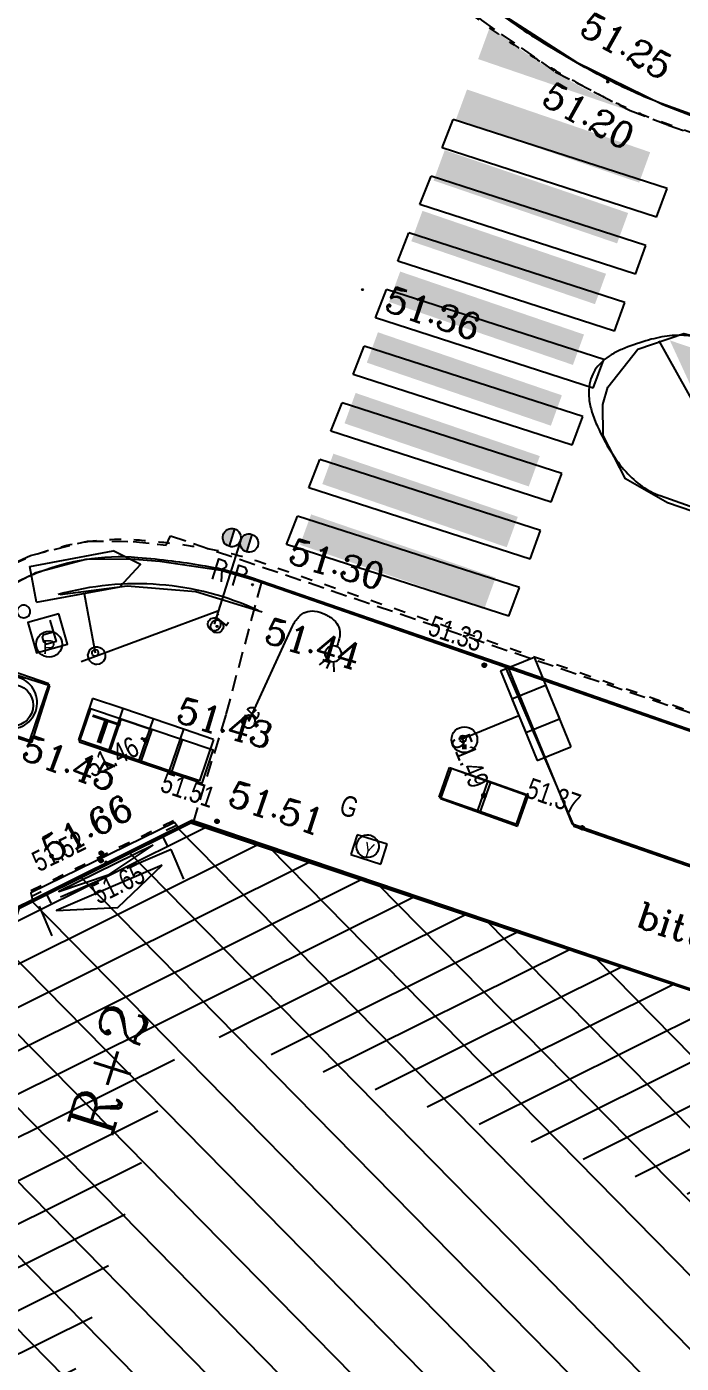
# Model space of a CAD drawing. Extents: x 661856 to 662117, y 6866905 to 6867165.
# Drawn here: x 662074.33 to 662084.45, y 6867019.48 to 6867040.15 of the extents above; entities that cross this region are included whole.
import ezdxf
from ezdxf.enums import TextEntityAlignment as Align

# ---------------------------------------------------------------- set-up
doc = ezdxf.new("R2010")
doc.units = 0
for name, pattern in [('CACHE', [0.375, 0.25, -0.125]), ('CONTINU', [0]), ('DISCONTIN', [0.75, 0.5, -0.25]), ('HIDDEN', [0.375, 0.25, -0.125]), ('JSI_MCL0', [1, 0.5, 0.5]), ('JSI_TCO', [1, 0.5, 0.5]), ('JSI_TCO2', [1, 0.5, 0.5]), ('JSI_TIC', [0.2, 0.08, 0.01, -0.1, 0.01])]:
    doc.linetypes.add(name, pattern=pattern)
doc.layers.get('0').update_dxf_attribs({"linetype": 'CONTINUOUS'})
for name, color, linetype in [('ACCES', 7, 'CONTINU'), ('ALTI', 140, 'CONTINUOUS'), ('BATI', 6, 'CONTINUOUS'), ('BATI_PUBLIC', 7, 'CONTINU'), ('BORDURE', 7, 'CONTINU'), ('COTE_ALTI', 8, 'CONTINU'), ('COTE_DE_SEUIL', 8, 'CONTINU'), ('ECLAIRAGE_PUBL', 3, 'CONTINU'), ('ESCALIER', 7, 'CONTINU'), ('HACHURE', 7, 'CONTINUOUS'), ('LIGNE_DIVERS', 7, 'CONTINU'), ('LIMITE', 7, 'CONTINUOUS'), ('MARQ-SOL', 6, 'CONTINU'), ('MARQUAGE', 7, 'CONTINUOUS'), ('MOB', 6, 'CONTINUOUS'), ('MOB-URB', 6, 'CONTINU'), ('MOB-URB_GLISSI', 6, 'CONTINU'), ('NOM_DE_VOIE', 7, 'CONTINU'), ('OBJASS', 22, 'CONTINUOUS'), ('OBJDIVERS', 104, 'CONTINUOUS'), ('OBJEP', 220, 'CONTINUOUS'), ('OBJET_ASSAINIS', 5, 'CONTINU'), ('OBJET_DIVERS', 6, 'CONTINU'), ('OBJET_GAZ', 2, 'CONTINU'), ('OBJET_SIGN_TRI', 6, 'CONTINU'), ('OBJET_TELECOM', 4, 'CONTINU'), ('OBJGAZ', 30, 'CONTINUOUS'), ('OBJSLT', 200, 'CONTINUOUS'), ('OBJTELECOM', 3, 'CONTINUOUS'), ('PASSAGE_PIETON', 6, 'CONTINU'), ('SIGNAL', 6, 'CONTINUOUS'), ('SIGNAL-VERTICA', 6, 'CONTINU'), ('VOIRIE', 7, 'CONTINUOUS')]:
    doc.layers.add(name, color=color, linetype=linetype)
doc.styles.add('7-2', font='romanc.shx', dxfattribs={"height": 0.7})
doc.styles.add('COMPLEX', font='COMPLEX')
doc.styles.get("Standard").update_dxf_attribs({"font": 'ARIALUNI.ttf', "height": 2})
doc.linetypes.add('JSI_CLOO', pattern='A,0.7,0.1,-0.05,[133,jsi_form.shx,S=0.05,R=0,X=-0.05,Y=0],-0.05,0.1', length=1)
doc.linetypes.add('JSI_MUD', pattern='A,0.0001,[130,jsi_form.shx,S=0.5,R=0,X=0.875,Y=0],-0.75', length=0.7501)
doc.linetypes.add('JSI_MUG', pattern='A,0.0001,[130,jsi_form.shx,S=0.5,R=0,X=-0.125,Y=0],-0.75', length=0.7501)

# ---------------------------------------------------------------- blocks, each defined once
blk = doc.blocks.new('*X230')
at = {"layer": 'BATI_PUBLIC', "color": 7, "linetype": 'CONTINU'}
for p, q in [((610715.56, 133533.651), (610725.254, 133523.957)), ((610716.972, 133533.371), (610725.538, 133524.805)), ((610714.81, 133533.27), (610724.971, 133523.109)), ((610714.06, 133532.888), (610724.687, 133522.262)), ((610718.658, 133532.816), (610725.821, 133525.653)), ((610713.31, 133532.507), (610724.403, 133521.414)), ((610720.344, 133532.262), (610726.105, 133526.501)), ((610712.915, 133531.771), (610724.12, 133520.566)), ((610722.03, 133531.707), (610726.389, 133527.348)), ((610723.716, 133531.152), (610726.672, 133528.196)), ((610712.651, 133530.904), (610722.55, 133521.005)), ((610725.402, 133530.597), (610726.956, 133529.044)), ((610712.387, 133530.037), (610720.862, 133521.561)), ((610727.088, 133530.043), (610727.239, 133529.892)), ((610712.122, 133529.17), (610719.174, 133522.118)), ((610711.858, 133528.302), (610717.486, 133522.674)), ((610711.594, 133527.435), (610715.798, 133523.231)), ((610711.33, 133526.568), (610714.131, 133523.767)), ((610711.065, 133525.701), (610712.466, 133524.3))]:
    blk.add_line(p, q, dxfattribs=at)
blk = doc.blocks.new('P20100')
for p, q in [((0, 0.994), (0, 0)), ((0.999, 0.994), (0, 0.994)), ((0.999, 0), (0.999, 0.994)), ((0, 0), (0.999, 0))]:
    blk.add_line(p, q)
blk.add_circle((0.496, 0.492), 0.35)
blk = doc.blocks.new('P30700')
at = {"color": 0}
blk.add_circle((0, 0), 0.05, dxfattribs=at)
blk.add_attdef('COTE30700', text='', height=0.3).set_placement((0, 0.3), align=Align.CENTER)
blk = doc.blocks.new('P30300')
at = {"color": 0}
blk.add_circle((0, 0), 0.05, dxfattribs=at)
blk.add_attdef('COTE30300', (0.3, -0.6), '', height=0.3)
blk = doc.blocks.new('SU415')
at = {"color": 0, "linetype": 'CONTINUOUS'}
for points in [[(0, 0.5), (0, 0)], [(0.1, 0.167), (0.9, 0.167), (0.5, 0.5), (0.1, 0.167)], [(1, 0), (1, 0.5)]]:
    blk.add_lwpolyline(points, dxfattribs=at)
at = {"color": 0, "linetype": 'DISCONTIN'}
blk.add_lwpolyline([(0, 0), (1, 0)], dxfattribs=at)
blk = doc.blocks.new('P22100', base_point=(1, 1))
blk.add_circle((1, 1), 1)
blk.add_text('P', height=1.07).set_placement((0.5, 0.25), (1.5, 0.25), align=Align.ALIGNED)
blk = doc.blocks.new('P30800')
at = {"color": 0}
blk.add_circle((0, 0), 0.05, dxfattribs=at)
blk.add_attdef('COTE30800', text='', height=0.3).set_placement((0, -0.6), align=Align.CENTER)
blk = doc.blocks.new('P30100')
at = {"color": 0}
blk.add_circle((0, 0), 0.05, dxfattribs=at)
blk.add_attdef('COTE30100', (0.3, 0.3), '', height=0.3)
blk = doc.blocks.new('P30200')
at = {"color": 0}
blk.add_circle((0, 0), 0.05, dxfattribs=at)
blk.add_attdef('COTE30200', (0.3, -0.15), '', height=0.3)
blk = doc.blocks.new('P24400', base_point=(1, 1))
blk.add_circle((1, 1), 1)
blk.add_text('.', height=2.58).set_placement((0.5, 0.25), (1.5, 0.25), align=Align.ALIGNED)
blk = doc.blocks.new('SU305')
at = {"color": 0, "linetype": 'CONTINUOUS'}
for points in [[(-0.126, 0), (1, 0.001)], [(-0.065, 0), (-0.061, 0.029), (-0.048, 0.045), (-0.032, 0.06), (-0.009, 0.068), (0.014, 0.068), (0.031, 0.062), (0.046, 0.052), (0.058, 0.038), (0.066, 0.023), (0.068, 0), (0.064, -0.02), (0.057, -0.034), (0.048, -0.047), (0.036, -0.058), (0.019, -0.065), (-0.002, -0.067), (-0.021, -0.063), (-0.034, -0.058), (-0.052, -0.042), (-0.059, -0.029), (-0.063, -0.018), (-0.065, -0.001)]]:
    blk.add_lwpolyline(points, dxfattribs=at)
blk = doc.blocks.new('P26800')
for p, q in [((0.364133, -0.342647), (-0.359006, 0.348015)), ((-0.352542, -0.354562), (0.35965, 0.34735))]:
    blk.add_line(p, q)
at = {"linetype": 'CACHE'}
blk.add_circle((0, 0), 0.5, dxfattribs=at)
blk = doc.blocks.new('P23800')
for p, q in [((0, 0.497), (0, 0)), ((0.999, 0.497), (0, 0.497)), ((0.999, 0), (0.999, 0.497)), ((0, 0), (0.999, 0))]:
    blk.add_line(p, q)
blk = doc.blocks.new('P27900')
blk.add_blockref('P23800', (0, 0))
blk.add_text('Y', height=0.339).set_placement((0.332, 0.065))
blk = doc.blocks.new('P27600')
for points in [[(0, 0), (1, 0), (1, 0.4), (0, 0.4), (0, 0)], [(0.25, 0), (0.25, 0.4), (0.5, 0.4), (0.5, 0), (0.75, 0), (0.75, 0.4)]]:
    blk.add_lwpolyline(points)
blk.add_text('T', height=0.288964).set_placement((0.023187, 0.061513))
blk = doc.blocks.new('P27300')
blk.add_lwpolyline([(0.8, 0.5), (0.5, 0.5), (0.5, -0.5), (0.8, -0.5)])
for radius in [0.5, 0.05]:
    blk.add_circle((0, 0), radius)
blk = doc.blocks.new('P25400')
for p, q in [((0, 0.497), (0, 0)), ((0.999, 0.497), (0, 0.497)), ((0.491, 0.01), (0.491, 0.507)), ((0.999, 0), (0.999, 0.497)), ((0, 0), (0.999, 0))]:
    blk.add_line(p, q)
blk = doc.blocks.new('$B_200')
at = {"color": 0, "linetype": 'BYBLOCK', "flags": 128}
for points in [[(0, -0.5, -0.414214), (-0.5, 0, -0.414214), (0, 0.5)], [(0, -0.5, 0.414214), (0.5, 0, 0.414214), (0, 0.5)]]:
    blk.add_lwpolyline(points, format="xyb", dxfattribs=at)
blk = doc.blocks.new('$B_105')
at = {"color": 0, "linetype": 'BYBLOCK', "flags": 128}
for points in [[(-0.1875, 0.625), (-0.1875, 1)], [(-0.1875, 1), (0.1875, 1)], [(0.1875, 0.625), (0.1875, 1)], [(-0.1875, 0.625), (0.1875, 0.625)], [(0, 0.625), (0, 0)]]:
    blk.add_lwpolyline(points, dxfattribs=at)
blk = doc.blocks.new('$B_107')
at = {"color": 0, "linetype": 'BYBLOCK', "flags": 128}
for points in [[(-0.5, 0.625), (-0.5, 1)], [(-0.5, 1), (0.375, 1)], [(0.375, 0.625), (0.625, 0.8125), (0.375, 1)], [(-0.5, 0.625), (0.375, 0.625)], [(0, 0.625), (0, 0)]]:
    blk.add_lwpolyline(points, dxfattribs=at)
blk = doc.blocks.new('$B_001')
at = {"color": 0, "linetype": 'BYBLOCK', "flags": 128}
for points in [[(0, 0), (0, 1)], [(0, 1), (1, 1)], [(1, 0), (1, 1)], [(0, 0), (1, 0)]]:
    blk.add_lwpolyline(points, dxfattribs=at)
blk = doc.blocks.new('$B_124')
at = {"linetype": 'CONTINUOUS'}
for points in [[(-0.094, 0.812, -0.414214), (-0.187, 0.906, -0.414214), (-0.094, 1)], [(0.094, 0.812, -0.414214), (0, 0.906, -0.414214), (0.094, 1)]]:
    blk.add_hatch(color=0, dxfattribs=at).paths.add_polyline_path(points)
at = {"color": 0, "linetype": 'BYBLOCK', "flags": 128}
for points in [[(-0.094, 0.812, -0.414214), (-0.187, 0.906, -0.414214), (-0.094, 1)], [(0.094, 0.812, -0.414214), (0, 0.906, -0.414214), (0.094, 1)]]:
    blk.add_lwpolyline(points, format="xyb", close=True, dxfattribs=at)
for points in [[(-0.094, 1, -0.414214), (0, 0.906, -0.414214), (-0.094, 0.812)], [(0.094, 1, -0.414214), (0.188, 0.906, -0.414214), (0.094, 0.812)]]:
    blk.add_lwpolyline(points, format="xyb", dxfattribs=at)
for points in [[(0, 0.938), (0, 0)], [(-0.156, 0.438), (-0.156, 0.656), (-0.094, 0.656), (-0.062, 0.625), (-0.062, 0.594), (-0.094, 0.562), (-0.156, 0.562)], [(-0.094, 0.562), (-0.062, 0.438)], [(0.062, 0.438), (0.062, 0.656), (0.125, 0.656), (0.156, 0.625), (0.156, 0.594), (0.125, 0.562), (0.062, 0.562)]]:
    blk.add_lwpolyline(points, dxfattribs=at)
blk = doc.blocks.new('$B_130')
at = {"color": 0, "linetype": 'BYBLOCK', "flags": 128}
for points in [[(0, 0), (0, 0.812, -0.08), (0.012, 0.895, -0.117647), (0.047, 0.953, -0.117647), (0.105, 0.988, -0.08), (0.188, 1, -0.08), (0.27, 0.988, -0.117647), (0.328, 0.953, -0.117647), (0.363, 0.895, -0.08), (0.375, 0.812)], [(0.375, 0.688, -0.414214), (0.312, 0.75, -0.414214), (0.375, 0.812)], [(0.375, 0.688, 0.414214), (0.438, 0.75, 0.414214), (0.375, 0.812)]]:
    blk.add_lwpolyline(points, format="xyb", dxfattribs=at)
for points in [[(0.344, 0.688), (0.312, 0.625)], [(0.375, 0.688), (0.375, 0.625)], [(0.406, 0.688), (0.438, 0.625)]]:
    blk.add_lwpolyline(points, dxfattribs=at)
blk = doc.blocks.new('$B_020')
at = {"color": 0, "linetype": 'BYBLOCK', "flags": 128}
for points in [[(0, 0), (0, 1)], [(0, 1), (1, 1)], [(1, 0), (1, 1)], [(0, 0), (1, 0)]]:
    blk.add_lwpolyline(points, dxfattribs=at)
for points in [[(0.5, 0.0625, -0.4142136), (0.0625, 0.5, -0.4142136), (0.5, 0.9375)], [(0.5, 0.0625, 0.4142136), (0.9375, 0.5, 0.4142136), (0.5, 0.9375)]]:
    blk.add_lwpolyline(points, format="xyb", dxfattribs=at)
blk = doc.blocks.new('$B_106')
at = {"color": 0, "linetype": 'BYBLOCK', "flags": 128}
for points in [[(-0.5, 0.625), (-0.5, 1)], [(-0.5, 1), (0.5, 1)], [(0.5, 0.625), (0.5, 1)], [(-0.5, 0.625), (0.5, 0.625)], [(0, 0.625), (0, 0)]]:
    blk.add_lwpolyline(points, dxfattribs=at)
blk = doc.blocks.new('$B_230')
blk.add_lwpolyline([(-0.498, -0.488), (0.498, -0.488), (0.498, 0.488), (-0.498, 0.488)], close=True)
at = {"color": 0, "linetype": 'BYBLOCK', "flags": 128}
for points in [[(-0.193, 0.309), (0.119, 0.315), (0.184, 0.222), (0.186, 0.066), (0.125, 0.002), (-0.187, -0.003)], [(-0.193, 0.309), (-0.181, -0.378)]]:
    blk.add_lwpolyline(points, dxfattribs=at)
blk = doc.blocks.new('$B_027')
at = {"color": 0, "linetype": 'BYBLOCK', "flags": 128}
for points in [[(-0.5, -0.5), (0.5, -0.5), (0.5, -0.188)], [(-0.5, -0.5), (-0.5, -0.188)]]:
    blk.add_lwpolyline(points, dxfattribs=at)
blk.add_lwpolyline([(-0.406, -0.406), (0.406, -0.406), (0, -0.188)], close=True, dxfattribs=at)
blk = doc.blocks.new('$B_210')
at = {"linetype": 'CONTINUOUS'}
blk.add_hatch(color=0, dxfattribs=at).paths.add_polyline_path([(0, -0.5, -1), (0, 0.5, -1)])
at = {"color": 0, "linetype": 'BYBLOCK', "flags": 128}
blk.add_lwpolyline([(0, -0.5, -1), (0, 0.5, -1)], format="xyb", close=True, dxfattribs=at)

msp = doc.modelspace()

# ---------------------------------------------------------------- hatches: boundary and pattern name
at = {"layer": 'HACHURE', "linetype": 'CONTINUOUS', "ltscale": 2}
h = msp.add_hatch(dxfattribs=at)
h.set_pattern_fill('_USER', color=256, scale=0.6, angle=26.4819, style=0, pattern_type=0)
h.set_pattern_definition([(26.48188, (661958.265, 6866695.073), (-0.2675489, 0.5370452), [])])
h.paths.add_polyline_path([(662088.69, 6867023.872), (662087.737, 6867021.027), (662077.094, 6867024.592), (662076.679, 6867024.385), (662074.659, 6867018.061), (662071.801, 6867018.974), (662074.206, 6867026.504), (662076.867, 6867027.832)])
at = {"layer": 'MARQUAGE', "linetype": 'CONTINUOUS', "ltscale": 2}
for points in [[(662081.31, 6867039.651), (662081.482, 6867040.12), (662081.588, 6867040.084, 0.074714), (662083.863, 6867038.776)], [(662080.965, 6867038.711), (662081.138, 6867039.181), (662083.971, 6867038.21), (662083.8, 6867037.74)], [(662080.621, 6867037.772), (662080.793, 6867038.242), (662083.63, 6867037.27), (662083.459, 6867036.8)], [(662080.276, 6867036.833), (662080.449, 6867037.303), (662083.288, 6867036.33), (662083.117, 6867035.86)], [(662079.932, 6867035.894), (662080.104, 6867036.364), (662082.947, 6867035.39), (662082.776, 6867034.92)], [(662079.588, 6867034.955), (662079.76, 6867035.425), (662082.605, 6867034.45), (662082.435, 6867033.98)], [(662086.235, 6867032.24), (662085.582, 6867032.462), (662084.275, 6867035.3), (662084.928, 6867035.078)], [(662079.243, 6867034.016), (662079.415, 6867034.486), (662082.264, 6867033.51), (662082.093, 6867033.04)], [(662078.899, 6867033.077), (662079.071, 6867033.547), (662081.923, 6867032.57), (662081.752, 6867032.1)], [(662078.554, 6867032.138), (662078.727, 6867032.608), (662081.581, 6867031.63), (662081.41, 6867031.16)]]:
    msp.add_hatch(color=256, dxfattribs=at).paths.add_polyline_path(points)

# ---------------------------------------------------------------- linework, layer by layer
at = {"layer": 'BATI', "linetype": 'JSI_TIC', "ltscale": 2, "elevation": 57.333, "flags": 128}
msp.add_lwpolyline([(662076.598, 6867027.868), (662074.359, 6867026.769)], dxfattribs=at)
at = {"layer": 'BATI', "linetype": 'JSI_TCO2', "ltscale": 2, "elevation": 57.333, "flags": 128}
msp.add_lwpolyline([(662088.69, 6867023.872), (662076.867, 6867027.832), (662074.206, 6867026.504), (662071.801, 6867018.974)], dxfattribs=at)
at = {"layer": 'BATI', "linetype": 'JSI_MUG', "ltscale": 0.17, "elevation": 108.866, "flags": 128}
msp.add_lwpolyline([(662076.636, 6867027.791), (662076.483, 6867027.716)], dxfattribs=at)
at = {"layer": 'BATI', "linetype": 'JSI_MUD', "ltscale": 0.17, "elevation": 108.865, "flags": 128}
msp.add_lwpolyline([(662074.549, 6867026.767), (662074.396, 6867026.692)], dxfattribs=at)
at = {"layer": 'BATI_PUBLIC', "color": 7, "linetype": 'CONTINU', "const_width": 0.05}
msp.add_lwpolyline([(662085.086, 6867014.528), (662088.341, 6867023.989), (662076.884, 6867027.866), (662074.2, 6867026.53), (662071.829, 6867018.98), (662076.631, 6867017.396)], dxfattribs=at)
at = {"layer": 'BORDURE', "linetype": 'JSI_TCO', "ltscale": 2, "elevation": 57.333, "flags": 128}
for points in [[(662078.031, 6867046.966, 0.012589), (662078.115, 6867046.315, 0.014006), (662078.227, 6867045.703, 0.015573), (662078.368, 6867045.13, 0.017275), (662078.537, 6867044.596, 0.03187), (662078.869, 6867043.815, 0.020327), (662079.41, 6867042.844, 0.016931), (662079.832, 6867042.203, 0.018711), (662080.276, 6867041.623, 0.024799), (662080.739, 6867041.118, 0.023296), (662081.264, 6867040.645, 0.032391), (662082.197, 6867039.979, 0.008859), (662082.752, 6867039.645, 0.011019), (662083.261, 6867039.366, 0.014015), (662083.725, 6867039.142, 0.018287), (662084.142, 6867038.971), (662085.083, 6867038.63), (662097.308, 6867034.428)], [(662094.084, 6867025.956), (662081.767, 6867030.26), (662077.787, 6867031.632, 0.022556), (662077.447, 6867031.731, 0.016649), (662077.044, 6867031.814, 0.012691), (662076.578, 6867031.884, 0.009947), (662076.048, 6867031.938, 0.06142), (662075.229, 6867031.906, 0.050485), (662074.526, 6867031.715, 0.044376), (662073.829, 6867031.374, 0.040649), (662073.188, 6867030.918, 0.047077), (662072.676, 6867030.397, 0.057137), (662072.258, 6867029.74, 0.005924), (662072.038, 6867029.277, 0.007547), (662071.855, 6867028.861, 0.009919), (662071.708, 6867028.493, 0.013565), (662071.597, 6867028.172), (662061.704, 6866996.653)]]:
    msp.add_lwpolyline(points, format="xyb", dxfattribs=at)
at = {"layer": 'BORDURE', "color": 7, "linetype": 'CONTINUOUS'}
for points in [[(662078.773, 6867043.97), (662078.948, 6867043.623), (662079.967, 6867042.001), (662080.695, 6867041.175), (662081.084, 6867040.816), (662081.661, 6867040.355), (662082.829, 6867039.601), (662084.166, 6867038.948), (662085.117, 6867038.583), (662102.309, 6867032.641)], [(662074.364, 6867031.654), (662074.468, 6867031.708), (662075.242, 6867031.917), (662075.934, 6867031.918), (662076.384, 6867031.886), (662077.33, 6867031.746), (662077.847, 6867031.597), (662100.139, 6867023.866)], [(662074.364, 6867031.654), (662073.717, 6867031.313), (662073.265, 6867030.997), (662072.986, 6867030.727), (662072.392, 6867030.023), (662071.995, 6867029.284), (662071.951, 6867029.156), (662068.816, 6867019.284), (662065.057, 6867007.146)], [(662081.729, 6867030.251), (662082.792, 6867027.784), (662099.663, 6867021.941)]]:
    msp.add_lwpolyline(points, dxfattribs=at)
at = {"layer": 'BORDURE', "linetype": 'JSI_TCO', "ltscale": 2, "elevation": 57.333, "flags": 128}
msp.add_lwpolyline([(662092.534, 6867024.417), (662082.771, 6867027.816), (662081.767, 6867030.26)], dxfattribs=at)
at = {"layer": 'ESCALIER', "color": 7, "linetype": 'CONTINUOUS'}
msp.add_lwpolyline([(662076.675, 6867027.76), (662076.615, 6867027.841), (662074.39, 6867026.755), (662074.419, 6867026.64)], dxfattribs=at)
at = {"layer": 'LIGNE_DIVERS', "color": 7, "linetype": 'HIDDEN'}
for points in [[(662078.564, 6867043.868), (662078.754, 6867043.468), (662079.659, 6867041.979), (662080.364, 6867041.151), (662080.692, 6867040.829), (662081.36, 6867040.253), (662082.502, 6867039.456), (662083.662, 6867038.857), (662084.248, 6867038.63), (662102.248, 6867032.393)], [(662074.194, 6867031.884), (662074.387, 6867031.974), (662075.267, 6867032.193), (662075.973, 6867032.19), (662076.349, 6867032.149), (662076.483, 6867032.131), (662076.554, 6867032.277), (662100.227, 6867024.219)], [(662077.958, 6867031.564), (662077.406, 6867029.508), (662076.911, 6867027.877)]]:
    msp.add_lwpolyline(points, dxfattribs=at)
at = {"layer": 'MARQ-SOL', "color": 6, "linetype": 'CONTINUOUS'}
for points in [[(662091.189, 6867030.409), (662084.239, 6867032.785), (662083.587, 6867033.158), (662083.242, 6867033.826), (662083.238, 6867034.307), (662083.314, 6867034.574), (662083.779, 6867035.164), (662084.491, 6867035.407), (662085.22, 6867035.226), (662092.166, 6867032.803)], [(662085.803, 6867032.26), (662084.111, 6867035.292)]]:
    msp.add_lwpolyline(points, dxfattribs=at)
at = {"layer": 'MARQUAGE', "linetype": 'JSI_MCL0', "ltscale": 2, "elevation": 57.333, "flags": 128}
msp.add_lwpolyline([(662092.308, 6867032.731), (662084.788, 6867035.323, 0.064325), (662084.53, 6867035.375, 0.05108), (662084.235, 6867035.365, 0.038564), (662083.902, 6867035.293, 0.028894), (662083.533, 6867035.16, 0.036585), (662083.37, 6867035.077, 0.045632), (662083.238, 6867034.98, 0.054319), (662083.137, 6867034.869, 0.059454), (662083.068, 6867034.743, 0.067873), (662083.026, 6867034.578, 0.057788), (662083.026, 6867034.394, 0.04521), (662083.07, 6867034.19, 0.034274), (662083.156, 6867033.966, 0.032708), (662083.365, 6867033.574, 0.043402), (662083.597, 6867033.266, 0.05623), (662083.849, 6867033.04, 0.06755), (662084.123, 6867032.898), (662091.496, 6867030.279)], format="xyb", dxfattribs=at)
at = {"layer": 'MOB', "linetype": 'JSI_CLOO', "ltscale": 2, "elevation": 57.333, "flags": 128}
msp.add_lwpolyline([(662077.906, 6867031.122, 0.178239), (662074.812, 6867031.367)], format="xyb", dxfattribs=at)
at = {"layer": 'MOB-URB_GLISSI', "color": 6, "linetype": 'CONTINU'}
msp.add_lwpolyline([(662077.97, 6867031.094), (662076.943, 6867031.408), (662075.879, 6867031.495), (662074.843, 6867031.363)], dxfattribs=at)
at = {"layer": 'PASSAGE_PIETON', "color": 6, "linetype": 'CONTINU'}
for p, q in [((662080.754, 6867038.278), (662080.926, 6867038.717)), ((662084.232, 6867037.649), (662080.926, 6867038.717)), ((662084.069, 6867037.208), (662080.754, 6867038.278)), ((662080.41, 6867037.401), (662080.582, 6867037.84)), ((662083.906, 6867036.767), (662080.582, 6867037.84)), ((662084.069, 6867037.208), (662084.232, 6867037.649)), ((662083.743, 6867036.326), (662080.41, 6867037.401)), ((662080.066, 6867036.525), (662080.238, 6867036.963)), ((662083.58, 6867035.885), (662080.238, 6867036.963)), ((662083.743, 6867036.326), (662083.906, 6867036.767)), ((662083.417, 6867035.444), (662080.066, 6867036.525)), ((662079.721, 6867035.648), (662079.894, 6867036.086)), ((662083.254, 6867035.003), (662079.894, 6867036.086)), ((662083.417, 6867035.444), (662083.58, 6867035.885)), ((662083.091, 6867034.562), (662079.721, 6867035.648)), ((662079.377, 6867034.771), (662079.549, 6867035.21)), ((662082.928, 6867034.121), (662079.549, 6867035.21)), ((662083.091, 6867034.562), (662083.254, 6867035.003)), ((662082.765, 6867033.68), (662079.377, 6867034.771)), ((662079.033, 6867033.895), (662079.205, 6867034.333)), ((662082.602, 6867033.239), (662079.205, 6867034.333)), ((662082.765, 6867033.68), (662082.928, 6867034.121)), ((662082.439, 6867032.798), (662079.033, 6867033.895)), ((662078.689, 6867033.018), (662078.861, 6867033.456)), ((662082.276, 6867032.357), (662078.861, 6867033.456)), ((662082.439, 6867032.798), (662082.602, 6867033.239)), ((662082.113, 6867031.916), (662078.689, 6867033.018)), ((662078.344, 6867032.141), (662078.517, 6867032.579)), ((662081.95, 6867031.475), (662078.517, 6867032.579)), ((662082.113, 6867031.916), (662082.276, 6867032.357)), ((662081.787, 6867031.034), (662078.344, 6867032.141)), ((662081.787, 6867031.034), (662081.95, 6867031.475))]:
    msp.add_line(p, q, dxfattribs=at)
at = {"layer": 'VOIRIE', "linetype": 'JSI_TIC', "ltscale": 2, "elevation": 57.333, "flags": 128}
for points in [[(662077.762, 6867046.938, 0.012642), (662077.848, 6867046.271, 0.014031), (662077.964, 6867045.644, 0.015558), (662078.108, 6867045.055, 0.017208), (662078.282, 6867044.505, 0.031749), (662078.628, 6867043.693, 0.020253), (662079.179, 6867042.703, 0.016951), (662079.612, 6867042.046, 0.018686), (662080.068, 6867041.451, 0.024791), (662080.548, 6867040.926, 0.023339), (662081.093, 6867040.436, 0.0324), (662082.054, 6867039.75, 0.008952), (662082.621, 6867039.409, 0.011082), (662083.143, 6867039.123, 0.01401), (662083.619, 6867038.893, 0.018141), (662084.05, 6867038.717), (662084.993, 6867038.375), (662097.22, 6867034.172)], [(662094.173, 6867026.211), (662081.855, 6867030.515), (662077.875, 6867031.887, 0.022274), (662077.519, 6867031.991, 0.016663), (662077.1, 6867032.079, 0.01283), (662076.617, 6867032.151, 0.010134), (662076.071, 6867032.207, 0.061485), (662075.186, 6867032.172, 0.050321), (662074.433, 6867031.969, 0.04459), (662073.69, 6867031.605, 0.040854), (662073.011, 6867031.122, 0.046904), (662072.466, 6867030.566, 0.057135), (662072.015, 6867029.858, 0.005982), (662071.791, 6867029.385, 0.007584), (662071.604, 6867028.96, 0.009906), (662071.454, 6867028.583, 0.013433), (662071.339, 6867028.253), (662061.446, 6866996.734)]]:
    msp.add_lwpolyline(points, format="xyb", dxfattribs=at)

# ---------------------------------------------------------------- block references
at = {"layer": 'ACCES', "color": 7, "linetype": 'CONTINU', "xscale": 2.221798999953229, "yscale": 1.000329999754416, "rotation": 203.2378627057939}
msp.add_blockref('SU415', (662076.56, 6867027.424), dxfattribs=at)
at = {"layer": 'ALTI', "linetype": 'CONTINUOUS'}
for p, xscale, yscale, rotation in [((662081.406, 6867030.274, 57.333), 0.060000000096464, 0.060000000096464, 160.9785782041155), ((662076.167, 6867029.115, 57.333), 0.0600000001029125, 0.0600000001029125, 206.1374235448544), ((662081.401, 6867028.258, 57.333), 0.0600000002002798, 0.0600000002002798, 112.339155775619), ((662077.27, 6867027.86, 57.333), 0.0599999997864967, 0.0599999997864967, 161.4818850125993), ((662082.919, 6867027.76, 57.333), 0.0599999999847134, 0.0599999999847134, 160.8041109597048), ((662075.477, 6867027.253, 57.333), 0.0600000001029125, 0.0600000001029125, 206.1374235448544), ((662075.481, 6867027.367, 57.333), 0.0600000001029125, 0.0600000001029125, 206.1374235448544)]:
    msp.add_blockref('$B_210', p, dxfattribs=dict(at, xscale=xscale, yscale=yscale, rotation=rotation))
at = {"layer": 'BATI_PUBLIC', "color": 7, "linetype": 'CONTINU', "rotation": 359.5109627095217}
msp.add_blockref('*X230', (50243.611, 6738711.553), dxfattribs=at)
at = {"layer": 'COTE_ALTI', "color": 8}
ref = msp.add_blockref('P30700', (662083.312, 6867039.331, 51.249), dxfattribs=dict(at, xscale=0.2000000001169447, yscale=0.2000000001169447, rotation=330.7109657668321))
ref.add_attrib('COTE30700', '51.25', dxfattribs={"color": 8, "height": 0.4, "rotation": 330.711, "style": 'COMPLEX'}).set_placement((662083.508, 6867039.68, 51.249), align=Align.CENTER)
ref = msp.add_blockref('P30800', (662083.314, 6867039.298, 51.196), dxfattribs=dict(at, xscale=0.2000000001169447, yscale=0.2000000001169447, rotation=330.7109657668321))
ref.add_attrib('COTE30800', '51.20', dxfattribs={"color": 8, "height": 0.4, "rotation": 330.711, "style": 'COMPLEX'}).set_placement((662082.922, 6867038.6, 51.196), align=Align.CENTER)
ref = msp.add_blockref('P30200', (662079.521, 6867036.084, 51.361), dxfattribs=dict(at, xscale=0.1999999999630791, yscale=0.1999999999630791, rotation=341.5109655832211))
ref.add_attrib('COTE30200', '51.36', (662079.837, 6867035.768, 51.361), dxfattribs={"color": 8, "height": 0.4, "rotation": 341.511, "style": 'COMPLEX'})
ref = msp.add_blockref('P30100', (662077.846, 6867031.596, 51.3), dxfattribs=dict(at, xscale=0.2000000000932818, yscale=0.2000000000932818, rotation=343.3109654157499))
ref.add_attrib('COTE30100', '51.30', (662078.344, 6867031.865, 51.3), dxfattribs={"color": 8, "height": 0.4, "rotation": 343.311, "style": 'COMPLEX'})
ref = msp.add_blockref('P30300', (662077.82, 6867031.519, 51.442), dxfattribs=dict(at, xscale=0.2000000000932818, yscale=0.2000000000932818, rotation=343.3109654157499))
ref.add_attrib('COTE30300', '51.44', (662077.974, 6867030.637, 51.442), dxfattribs={"color": 8, "height": 0.4, "rotation": 343.311, "style": 'COMPLEX'})
ref = msp.add_blockref('P30300', (662074.119, 6867029.723, 51.453), dxfattribs=dict(at, xscale=0.1999999998584911, yscale=0.1999999998584911, rotation=339.7109657161468))
ref.add_attrib('COTE30300', '51.45', (662074.216, 6867028.834, 51.453), dxfattribs={"color": 8, "height": 0.4, "rotation": 339.711, "style": 'COMPLEX'})
ref = msp.add_blockref('P30100', (662076.115, 6867029.14, 51.435), dxfattribs=dict(at, xscale=0.2000000000932818, yscale=0.2000000000932818, rotation=343.3109654157499))
ref.add_attrib('COTE30100', '51.43', (662076.613, 6867029.408, 51.435), dxfattribs={"color": 8, "height": 0.4, "rotation": 343.311, "style": 'COMPLEX'})
ref = msp.add_blockref('P30100', (662076.905, 6867027.866, 51.511), dxfattribs=dict(at, xscale=0.1999999999630791, yscale=0.1999999999630791, rotation=341.5109655832211))
ref.add_attrib('COTE30100', '51.51', (662077.411, 6867028.119, 51.511), dxfattribs={"color": 8, "height": 0.4, "rotation": 341.511, "style": 'COMPLEX'})
at = {"layer": 'COTE_DE_SEUIL', "color": 8}
ref = msp.add_blockref('P30700', (662075.552, 6867027.231, 51.659), dxfattribs=dict(at, xscale=0.2000000001286329, yscale=0.2000000001286329, rotation=29.21096434154603))
ref.add_attrib('COTE30700', '51.66', dxfattribs={"color": 8, "height": 0.4, "rotation": 29.211, "style": 'COMPLEX'}).set_placement((662075.357, 6867027.58, 51.659), align=Align.CENTER)
at = {"layer": 'ECLAIRAGE_PUBL', "color": 3, "linetype": 'CONTINU', "xscale": 0.1999999999095632, "yscale": 0.1999999999095632, "rotation": 359.5109626559351}
msp.add_blockref('P26800', (662077.811, 6867029.523), dxfattribs=at)
at = {"layer": 'LIMITE', "linetype": 'CONTINUOUS', "xscale": 2.004769106402144, "yscale": 0.5000000000742785, "rotation": 206.0852940239904}
msp.add_blockref('$B_027', (662075.644, 6867026.951, 57.333), dxfattribs=at)
at = {"layer": 'MOB', "linetype": 'CONTINUOUS'}
for name, p, xscale, yscale, rotation in [('$B_200', (662074.281, 6867031.105, 57.333), 0.2000000000893346, 0.2000000000893346, 34.39072566675446), ('$B_230', (662074.652, 6867030.766, 57.333), 0.5000000000215727, 0.5000000000215727, 195.6740772379618), ('$B_106', (662081.073, 6867029.136, 57.333), 1.49999999959648, 1.49999999959648, 292.3391559278498), ('$B_200', (662081.073, 6867029.136, 57.333), 0.1000000003632985, 0.1000000003632985, 292.3391558167492)]:
    msp.add_blockref(name, p, dxfattribs=dict(at, xscale=xscale, yscale=yscale, rotation=rotation))
at = {"layer": 'MOB-URB', "color": 6, "linetype": 'CONTINU', "xscale": 0.1999999999095632, "yscale": 0.1999999999095632, "rotation": 359.5109626559351}
for name, p in [('P22100', (662074.674, 6867030.6)), ('P24400', (662081.097, 6867029.123))]:
    msp.add_blockref(name, p, dxfattribs=at)
at = {"layer": 'OBJASS', "linetype": 'CONTINUOUS', "xscale": 0.9262311267943617, "yscale": 0.9262000000177438, "rotation": 161.084015887633}
msp.add_blockref('$B_020', (662074.672, 6867029.985, 57.333), dxfattribs=at)
at = {"layer": 'OBJDIVERS', "linetype": 'CONTINUOUS', "xscale": 0.6352452910989796, "yscale": 0.4882999996897759, "rotation": 340.8159074126513}
for p in [(662080.705, 6867028.234, 57.333), (662081.305, 6867028.025, 57.333)]:
    msp.add_blockref('$B_001', p, dxfattribs=at)
at = {"layer": 'OBJEP', "linetype": 'CONTINUOUS'}
for name, xscale, yscale, rotation in [('$B_130', 2.000000000088403, 2.000000000088403, 335.2491750168613), ('$B_200', 0.2000000000438531, 0.2000000000438531, 335.2491750508648)]:
    msp.add_blockref(name, (662077.761, 6867029.405, 57.333), dxfattribs=dict(at, xscale=xscale, yscale=yscale, rotation=rotation))
at = {"layer": 'OBJET_ASSAINIS', "color": 5, "linetype": 'CONTINU', "xscale": 0.9229886998539162, "yscale": 0.9229886998539162, "rotation": 342.3717627333277}
msp.add_blockref('P20100', (662073.53, 6867029.361), dxfattribs=at)
at = {"layer": 'OBJET_DIVERS', "color": 6, "linetype": 'CONTINU', "xscale": 1.266898999864456, "yscale": 0.9886009998595975, "rotation": 160.3895627174696}
msp.add_blockref('P25400', (662082.085, 6867028.25), dxfattribs=at)
at = {"layer": 'OBJET_GAZ', "color": 2, "linetype": 'CONTINU', "xscale": 0.4858313001179129, "yscale": 0.6496461999808365, "rotation": 342.2694626881378}
msp.add_blockref('P27900', (662079.341, 6867027.345), dxfattribs=at)
at = {"layer": 'OBJET_SIGN_TRI', "color": 6, "linetype": 'CONTINU', "xscale": 0.2000000001678111, "yscale": 0.2000000001678111, "rotation": 51.63602274699104}
msp.add_blockref('P27300', (662077.271, 6867030.875), dxfattribs=at)
at = {"layer": 'OBJET_TELECOM', "color": 4, "linetype": 'CONTINU', "xscale": 2.005545000092325, "yscale": 1.351588999713251, "rotation": 341.3831627061285}
msp.add_blockref('P27600', (662075.139, 6867029.088), dxfattribs=at)
at = {"layer": 'OBJGAZ', "linetype": 'CONTINUOUS', "xscale": 0.3499999998796889, "yscale": 0.3499999998796889, "rotation": 161.4818847527227}
msp.add_blockref('$B_200', (662079.599, 6867027.473, 57.333), dxfattribs=at)
at = {"layer": 'OBJSLT', "linetype": 'CONTINUOUS'}
for name, xscale, yscale, rotation in [('$B_124', 1.499999999859453, 1.499999999859453, 342.7130406397881), ('$B_200', 0.1999999999222814, 0.1999999999222814, 342.7130407090435)]:
    msp.add_blockref(name, (662077.229, 6867030.909, 57.333), dxfattribs=dict(at, xscale=xscale, yscale=yscale, rotation=rotation))
at = {"layer": 'OBJTELECOM', "linetype": 'CONTINUOUS', "yscale": 0.6798999997640273}
for p, xscale, rotation in [((662075.814, 6867029.604, 57.333), 0.4940464047493372, 161.3077261139835), ((662076.282, 6867029.445, 57.333), 0.4940464047493372, 161.3077261139835), ((662076.75, 6867029.287, 57.333), 0.4941413966551274, 161.3113498500348), ((662077.218, 6867029.128, 57.333), 0.4940464047493372, 161.3077261139835)]:
    msp.add_blockref('$B_001', p, dxfattribs=dict(at, xscale=xscale, rotation=rotation))
at = {"layer": 'SIGNAL', "linetype": 'CONTINUOUS'}
for name, p, xscale, yscale, rotation in [('$B_107', (662075.387, 6867030.465, 57.333), 1.500000000107749, 1.500000000107749, 10.55783013862602), ('$B_200', (662075.387, 6867030.465, 57.333), 0.0999999999236663, 0.0999999999236663, 10.55782993042564), ('$B_105', (662081.073, 6867029.136, 57.333), 1.49999999959648, 1.49999999959648, 292.3391559278498), ('$B_200', (662081.073, 6867029.136, 57.333), 0.1000000003632985, 0.1000000003632985, 292.3391558167492)]:
    msp.add_blockref(name, p, dxfattribs=dict(at, xscale=xscale, yscale=yscale, rotation=rotation))
at = {"layer": 'SIGNAL-VERTICA', "color": 6, "linetype": 'CONTINU', "xscale": 1.999091999889656, "yscale": 1.999091999889656, "rotation": 20.37564270040195}
msp.add_blockref('SU305', (662075.408, 6867030.42), dxfattribs=at)

# ---------------------------------------------------------------- texts
at = {"layer": 'ALTI', "linetype": 'CONTINUOUS', "width": 0.75}
for s, rotation, p in [('51.33', 340.9786, (662081.307, 6867030.478, 57.333)), ('51.51', 341.4819, (662077.169, 6867028.063, 57.333)), ('51.37', 340.8041, (662082.82, 6867027.963, 57.333)), ('51.52', 26.1374, (662075.267, 6867027.44, 57.333))]:
    msp.add_text(s, height=0.32, rotation=rotation, dxfattribs=at).set_placement(p, align=Align.RIGHT)
for s, rotation, p in [('51.46', 26.1374, (662076.023, 6867029.044, 57.333)), ('51.49', 292.3392, (662081.34, 6867028.406, 57.333))]:
    msp.add_text(s, height=0.32, rotation=rotation, dxfattribs=at).set_placement(p, align=Align.MIDDLE_RIGHT)
msp.add_text('51.65', height=0.32, rotation=26.1374, dxfattribs=at).set_placement((662076.046, 6867027.227, 57.333), align=Align.TOP_RIGHT)
at = {"layer": 'BATI', "style": '7-2'}
msp.add_text('R+2', height=0.7, rotation=72.4839, dxfattribs=at).set_placement((662075.624, 6867022.949, 57.333))
at = {"layer": 'NOM_DE_VOIE', "color": 7, "style": 'COMPLEX'}
msp.add_text('bitume', height=0.4, rotation=341.7845, dxfattribs=at).set_placement((662083.721, 6867026.242))
at = {"layer": 'OBJGAZ', "linetype": 'CONTINUOUS', "width": 0.75}
msp.add_text('G', height=0.32, rotation=341.4819, dxfattribs=at).set_placement((662079.388, 6867027.897, 57.333), align=Align.RIGHT)

doc.saveas('drawing.dxf')
